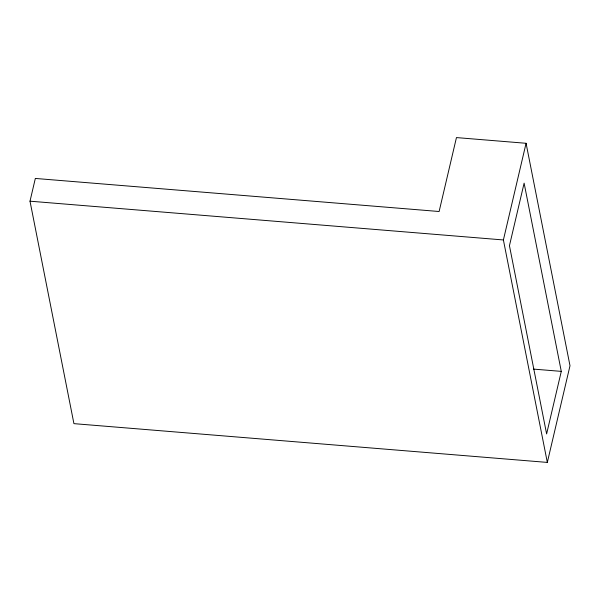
<?xml version="1.0" encoding="UTF-8"?>
<svg xmlns="http://www.w3.org/2000/svg" width="600" height="600" viewBox="0 0 600 600"><rect width="100%" height="100%" fill="white"/><g stroke="black" fill="none" stroke-linecap="round" stroke-linejoin="round"><path stroke-width="0.9" d="M30 201.188L35.332 178.44L439.118 211.507L456.45 137.587L526.072 143.288L570 365.752L547.327 462.412L73.927 423.645L30 201.188L503.4 239.955L547.327 462.412M503.4 239.955L526.072 143.288M561.285 371.377L546.615 433.928L509.445 245.692L524.115 183.142L561.285 371.377L533.438 369.097"/></g></svg>
